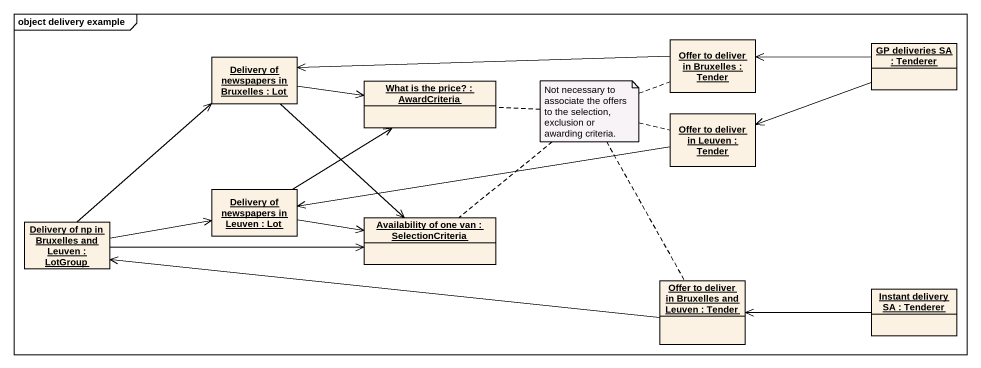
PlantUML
@startuml
mainframe object delivery example
hide circle
hide empty members
object "Offer to deliver in Bruxelles : Tender" as Offer_to_deliver_in
object "Delivery of newspapers in Bruxelles : Lot" as Delivery_of_newspapers_in
object "GP deliveries SA : Tenderer" as GP_deliveries_SA
object "What is the price? : AwardCriteria" as What_is_the_price
object "Offer to deliver in Leuven : Tender" as Offer_to_deliver_in_Leuven
object "Delivery of newspapers in Leuven : Lot" as Delivery_of_newspapers_in_2
object "Delivery of np in Bruxelles and Leuven : LotGroup" as Delivery_of_np_in_Bruxelles
object "Availability of one van : SelectionCriteria" as Availability_of_one_van
object "Offer to deliver in Bruxelles and Leuven : Tender" as Offer_to_deliver_in_2
object "Instant delivery SA : Tenderer" as Instant_delivery_SA
Offer_to_deliver_in -left-> Delivery_of_newspapers_in
Delivery_of_newspapers_in -right-> What_is_the_price
Delivery_of_newspapers_in --> Availability_of_one_van
GP_deliveries_SA -left-> Offer_to_deliver_in
GP_deliveries_SA -left-> Offer_to_deliver_in_Leuven
Offer_to_deliver_in_Leuven -left-> Delivery_of_newspapers_in_2
Delivery_of_newspapers_in_2 -up-> What_is_the_price
Delivery_of_newspapers_in_2 -right-> Availability_of_one_van
Delivery_of_np_in_Bruxelles -up-> Delivery_of_newspapers_in
Delivery_of_np_in_Bruxelles -right-> Delivery_of_newspapers_in_2
Delivery_of_np_in_Bruxelles -right-> Availability_of_one_van
Offer_to_deliver_in_2 -left-> Delivery_of_np_in_Bruxelles
Instant_delivery_SA -left-> Offer_to_deliver_in_2
note as N1
  Not necessary to associate the offers to the selection, exclusion or awarding criteria.
end note
N1 .. Offer_to_deliver_in_Leuven
N1 .. What_is_the_price
N1 .. Offer_to_deliver_in
N1 .. Availability_of_one_van
N1 .. Offer_to_deliver_in_2
@enduml
